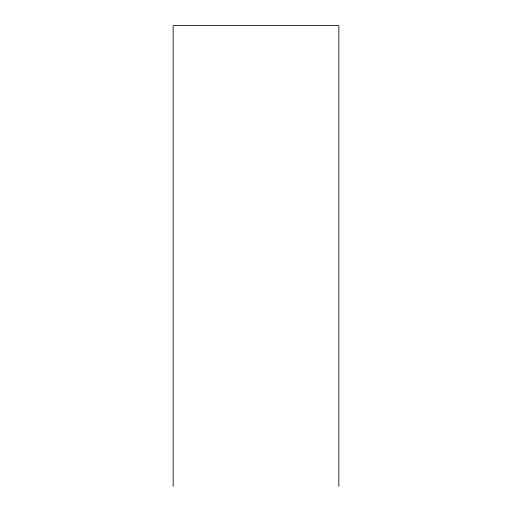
<?xml version="1.0" encoding="UTF-8"?>
<svg xmlns="http://www.w3.org/2000/svg" width="512" height="512" viewBox="0 0 512 512"><rect width="100%" height="100%" fill="white"/><g stroke="black" fill="none" stroke-linecap="round" stroke-linejoin="round"><path stroke-width="0.77" d="M338.848 486.4L338.848 25.6L173.152 25.6L173.152 486.4"/></g></svg>
